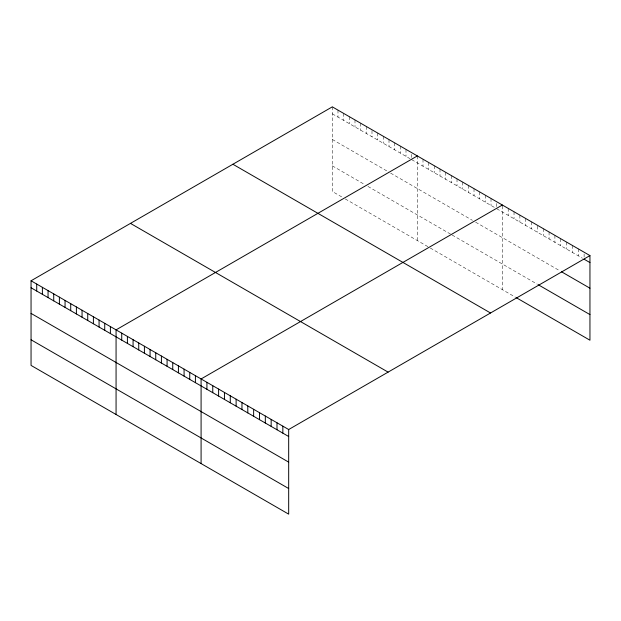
<?xml version="1.0" encoding="UTF-8"?>
<svg xmlns="http://www.w3.org/2000/svg" width="621" height="621" viewBox="0 0 621 621"><rect width="100%" height="100%" fill="white"/><g stroke="black" fill="none" stroke-linecap="round" stroke-linejoin="round"><path stroke-width="0.47" stroke-dasharray="3.1 2.33" d="M332.32 106.851L332.32 191.478L342.039 197.082M332.32 113.829L410.054 158.712M411.669 159.644L495.069 207.794M496.691 208.726L582.444 258.235M332.32 139.453L389.002 172.18M390.617 173.112L472.395 220.323M475.639 222.194L559.917 270.857M332.32 165.854L364.706 184.553M367.95 186.424L451.343 234.567M452.158 235.041L537.39 284.247M345.276 198.953L428.676 247.104M430.291 248.035L515.702 297.35M584.113 253.966L584.113 257.459M578.267 248.842L578.267 255.829M572.43 245.474L572.43 252.46M566.593 242.105L566.593 249.091M560.755 238.728L560.755 245.714M554.91 235.359L554.91 242.345M549.073 231.99L549.073 238.976M543.235 228.613L543.235 235.6M537.39 226.122L537.39 232.231M531.553 221.876L531.553 228.862M525.715 218.499L525.715 225.485M519.878 215.13L519.878 222.116M514.033 211.761L514.033 218.747M508.195 208.392L508.195 215.371M502.358 205.893L502.358 289.642M496.691 203.494L496.691 206.979M491.017 198.472L491.017 205.458M485.35 195.204L485.35 202.182M479.684 191.928L479.684 198.914M474.017 188.652L474.017 195.638M468.35 185.384L468.35 192.37M462.684 182.108L462.684 189.094M457.017 178.84L457.017 185.826M451.343 175.564L451.343 182.551M445.676 172.296L445.676 179.275M440.01 169.021L440.01 176.007M434.343 165.753L434.343 172.731M428.676 162.477L428.676 169.463M423.01 159.201L423.01 166.187M417.335 155.933L417.335 240.56M411.669 154.404L411.669 157.897M406.002 149.389L406.002 156.376M400.335 146.114L400.335 153.1M394.669 142.846L394.669 149.824M389.002 139.57L389.002 146.556M383.336 136.302L383.336 143.28M377.661 133.026L377.661 140.012M371.995 130.627L371.995 136.736M366.328 126.482L366.328 133.468M360.661 123.206L360.661 130.193M354.995 119.938L354.995 126.925M349.328 116.663L349.328 123.649M343.654 113.395L343.654 120.381M337.987 110.119L337.987 117.105"/><path stroke-width="0.93" d="M31.05 280.785L288.68 429.522L288.68 514.149L31.05 365.412L31.05 280.785L332.32 106.851L589.95 255.588L589.95 340.215L516.54 297.832M417.335 155.933L116.065 329.867L116.065 414.494M502.358 205.015L201.088 378.957L201.088 463.577M288.68 429.522L589.95 255.588M584.113 259.205L589.95 262.574M561.586 271.819L589.95 288.198M538.228 284.728L589.95 314.591M232.898 164.247L490.528 312.992M130.472 223.389L388.102 372.126M31.05 287.771L288.68 436.509M31.05 313.395L288.68 462.133M31.05 339.788L288.68 488.533M282.842 426.153L282.842 433.14M276.997 422.785L276.997 429.771M271.16 419.408L271.16 426.394M265.322 416.039L265.322 423.025M259.477 412.67L259.477 419.656M253.64 409.301L253.64 416.28M247.802 405.924L247.802 412.911M241.965 402.555L241.965 409.542M236.12 399.187L236.12 406.165M230.282 395.81L230.282 402.796M224.445 392.441L224.445 399.427M218.6 389.072L218.6 396.051M212.762 385.695L212.762 392.682M206.925 382.326L206.925 389.313M195.413 375.682L195.413 382.668M189.747 372.406L189.747 379.392M184.08 369.138L184.08 376.124M178.413 365.862L178.413 372.848M172.747 362.594L172.747 369.58M167.08 359.318L167.08 366.305M161.413 356.05L161.413 363.029M155.739 352.775L155.739 359.761M150.072 349.507L150.072 356.485M144.406 346.231L144.406 353.217M138.739 342.963L138.739 349.941M133.073 339.687L133.073 346.673M127.406 336.411L127.406 343.397M121.732 333.143L121.732 340.129M110.398 326.599L110.398 333.586M104.732 323.324L104.732 330.31M99.065 320.056L99.065 327.034M93.398 316.78L93.398 323.766M87.732 313.512L87.732 320.49M82.057 310.236L82.057 317.222M76.391 306.96L76.391 313.947M70.724 303.692L70.724 310.679M65.058 300.417L65.058 307.403M59.391 297.149L59.391 304.135M53.724 293.873L53.724 300.859M48.05 290.605L48.05 297.583M42.383 287.329L42.383 294.315M36.717 284.061L36.717 291.039"/></g></svg>
